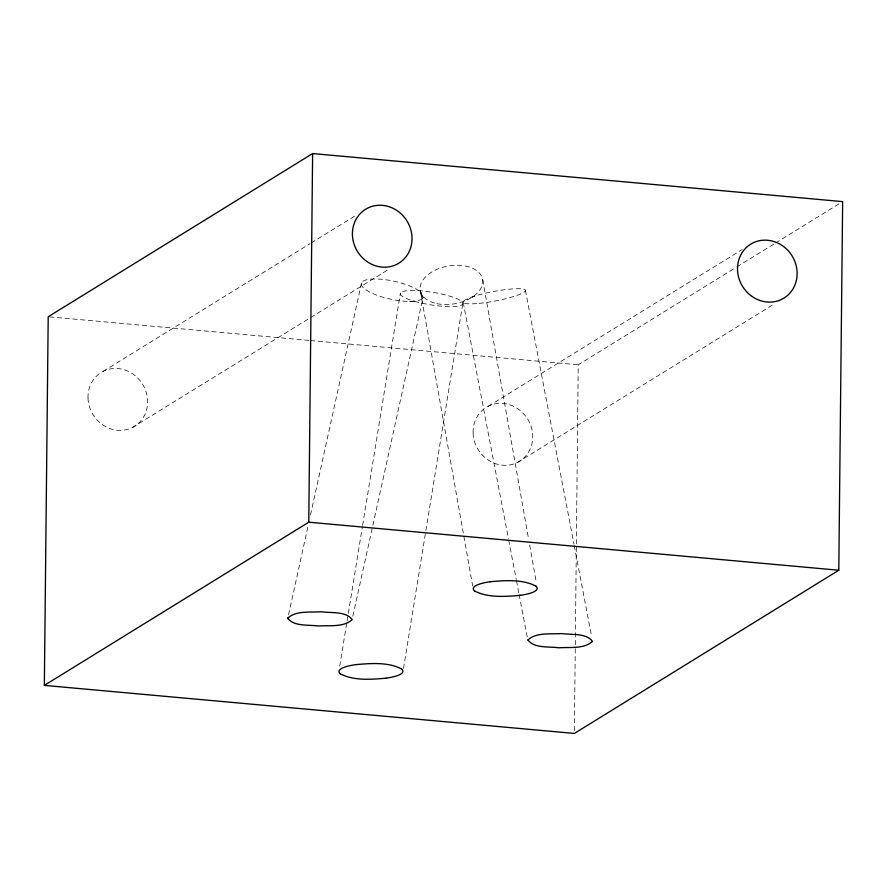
<?xml version="1.0" encoding="UTF-8"?>
<svg xmlns="http://www.w3.org/2000/svg" width="887" height="887" viewBox="0 0 887 887"><rect width="100%" height="100%" fill="white"/><g stroke="black" fill="none" stroke-linecap="round" stroke-linejoin="round"><path stroke-width="0.67" stroke-dasharray="4.43 3.33" d="M574.399 730.666L575.286 646.124M575.308 644.738L578.235 364.801L735.711 267.608M339.732 666.093L346.839 622.386M347.061 621.011L362.395 526.756M362.617 525.392L400.381 293.153M403.485 668.521L425.671 531.978M425.893 530.614L462.715 303.964M423.132 297.156L423.154 297.045A31.256 9.003 12.4 0 1 420.826 293.342L420.859 292.344A31.677 9.125 12.4 0 0 378.461 279.05A31.677 9.125 12.4 0 0 365.433 289.472A31.677 9.125 12.4 0 0 409.561 301.38A7.163 5.499 -79.7 0 0 413.065 301.314A31.677 9.125 12.4 0 0 423.154 297.045L420.815 293.342L420.205 289.849M288.552 614.791L308.443 524.339M310.517 514.881L361.608 282.565M352.826 616.254L423.154 297.045M423.099 297.267C421.159 303.72 420.238 284.306 421.303 296.169L472.649 585.974M472.405 296.912L472.228 297.078A6.63 4.601 -73.1 0 0 474.722 296.047M103.18 371.343L310.007 243.692M311.182 242.971L357.017 214.676M132.429 427.501L389.792 268.661M488.271 406.257L742.109 249.591M736.886 266.887L774.495 243.681M775.659 242.949L840.299 203.056M517.531 462.415L774.894 303.576M474.623 296.158L472.627 296.835M49.594 316.881L309.086 340.408M310.461 340.53L578.235 364.801M525.403 290.26L573.989 544.241M574.244 545.594L591.651 636.589M463.214 302.29L508.451 538.753M508.706 540.116L516.245 579.521M516.511 580.885L518.851 593.115M519.106 594.467L527.421 637.964M482.761 279.937L528.696 539.54M529.65 544.973L536.369 582.947M409.561 301.38A31.167 8.97 12.4 0 1 413.054 301.258M436.859 303.62A31.677 19.148 -10 0 0 482.827 280.669A31.677 19.148 -10 0 0 434.752 270.391A31.677 19.148 -10 0 0 436.859 303.62M414.584 301.314A31.677 6.342 9.2 0 0 462.792 303.742A31.677 6.342 9.2 0 0 417.267 290.614A31.677 6.342 9.2 0 0 414.584 301.314M479.024 303.398A31.677 4.812 -10.8 0 0 525.426 290.415A31.677 4.812 -10.8 0 0 478.459 295.016A31.677 4.812 -10.8 0 0 479.024 303.398M88.013 398.196A31.677 29.071 58.3 0 0 133.649 426.847A31.677 29.071 58.3 0 0 131.753 373.227A31.677 29.071 58.3 0 0 88.013 398.196M473.104 433.1A31.677 29.071 58.3 0 0 518.751 461.761A31.677 29.071 58.3 0 0 516.855 408.142A31.677 29.071 58.3 0 0 473.104 433.1"/><path stroke-width="1.33" d="M44.35 685.385L48.208 316.759L312.623 153.562L842.65 201.615L838.792 570.241L574.377 733.438L44.35 685.385L308.765 522.199L838.792 570.241M308.765 522.199L312.623 153.562M490.256 581.706C505.39 580.486 522.21 578.967 536.103 586.185M520.203 595.354C505.058 596.574 488.249 598.093 474.357 590.875M355.975 664.585C371.11 663.365 387.929 661.846 401.811 669.053M385.923 678.222C370.777 679.453 353.957 680.972 340.076 673.754M535.892 586.185A37.742 8.493 0.6 0 1 520.126 595.321M474.556 590.864A37.742 8.493 0.6 0 1 490.334 581.739M401.611 669.064A37.742 8.493 0.6 0 1 385.845 678.2M340.275 673.743A37.742 8.493 0.6 0 1 356.042 664.607M287.665 618.195C294.04 626.799 308.665 624.559 318.444 626.011C329.399 625.18 343.668 627.53 352.217 619.603C345.852 610.988 331.217 613.227 321.449 611.775C310.494 612.607 296.225 610.256 287.665 618.195M527.909 639.971C534.284 648.574 548.92 646.335 558.688 647.787C569.642 646.956 583.912 649.306 592.472 641.379C586.096 632.764 571.461 635.003 561.693 633.562C550.738 634.382 536.469 632.032 527.909 639.971M352.427 235A31.677 29.071 58.3 0 0 398.063 263.661A31.677 29.071 58.3 0 0 396.167 210.042A31.677 29.071 58.3 0 0 352.427 235M737.518 269.914A31.677 29.071 58.3 0 0 783.166 298.564A31.677 29.071 58.3 0 0 781.27 244.945A31.677 29.071 58.3 0 0 737.518 269.914"/></g></svg>
